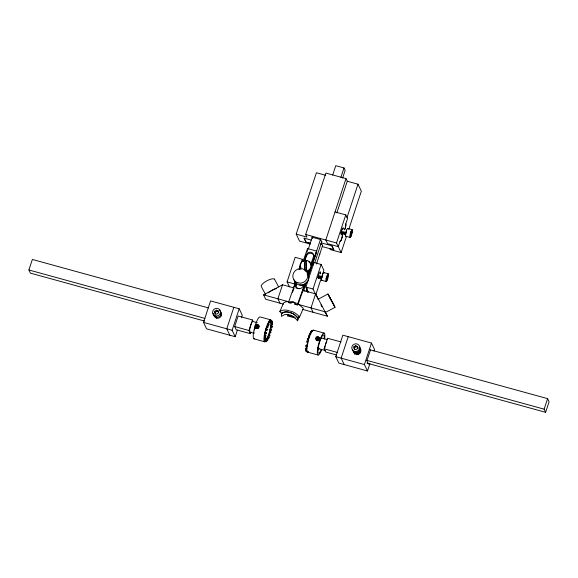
<?xml version="1.0" encoding="UTF-8"?>
<svg xmlns="http://www.w3.org/2000/svg" width="578" height="578" viewBox="0 0 578 578"><rect width="100%" height="100%" fill="white"/><g stroke="black" fill="none" stroke-linecap="round" stroke-linejoin="round"><path stroke-width="0.87" d="M318.803 339.857L318.911 339.387M282.281 312.264L281.522 313.883L281.472 316.368L284.744 314.54A9.248 5.744 25.1 0 1 294.419 317.206L297.569 320.797L299.469 316.137M297.569 320.797L297.627 318.312L298.378 316.701M304.548 270.193L305.061 260.375L304.331 260.461A5.664 5.39 -25.6 0 0 300.509 268.402M304.844 269.825L305.061 260.375M305.957 271.089L306.513 260.389L307.229 260.49A5.664 5.39 -25.6 0 1 306.687 271.01L305.957 271.089L306.203 271.617M306.297 269.832L306.622 263.59M306.311 345.261C306.246 343.664 305.198 347.71 306.065 346.171M307.099 341.309L306.99 340.868L306.766 342.407M308.652 336.158L308.601 335.688L308.327 337.256M307.229 351.648L307.279 352.118L307.568 351.677M310.307 334.886L310.863 333.333L310.913 333.809M311.614 330.797L311.506 330.356L311.015 332.025M264.673 337.335L264.63 336.844L264.341 338.426M265.967 340.081L265.923 339.597L265.627 340.016M267.325 329.301C267.036 327.748 266.335 332.343 267.231 329.763M266.877 338.939L266.776 338.47L266.27 340.139M269.052 324.496C268.878 322.871 267.982 327.264 268.886 325.197M270.323 320.523L270.222 320.06L269.724 321.722M270.439 321.606L269.868 323.124L270.468 321.635M272.541 321.816C272.274 320.241 271.544 324.858 272.448 322.278M272.382 326.267C272.245 324.583 271.299 329.048 272.216 326.96M307.785 338.585L307.691 339.048M310.711 332.039L310.704 331.346L310.22 333.174M265.345 332.552C265.591 330.341 264.16 334.705 265.143 333.239M264.695 339.561L264.63 338.874L264.327 340.572M269.29 321.751C269.5 319.576 268.12 323.904 269.088 322.437M271.429 321.065C271.205 318.644 270.316 325.125 271.393 321.736M322.278 276.212L322.098 277.519M346.106 232.782L346.475 231.518M319.345 277.252L319.966 275.778M320.349 277.527L320.963 276.053M321.346 277.801L321.968 276.327M342.306 232.855L342.92 231.417M341.338 232.443L341.923 231.142M344.336 233.266L344.914 231.966M264.811 335.471L264.811 334.539L264.579 336.1M267.896 339.705C268.373 337.075 266.704 341.533 267.744 340.16M269.037 337.718C269.435 334.973 267.852 340.023 268.965 337.957M327.394 278.517L327.712 275.612L327.032 276.768L326.714 279.673L327.394 278.517L325.985 278.126M351.836 232.399L350.665 235.593L350.983 232.688L351.655 231.525L351.836 232.399L350.427 232.009M318.796 339.149L318.81 338.78M318.926 339.019L318.283 339.828L317.163 339.597M319.027 339.626L318.709 338.311L318.868 338.903M319.15 339.496L318.247 340.377M359.516 350.29L357.948 352.284L355.925 352.334M359.661 350.586L358.085 352.573L355.463 352.305M318.832 276.624L318.767 277.7M319.829 276.898L319.583 278.256L319.894 277.599M320.833 277.173L320.58 278.531L320.891 277.874M321.83 277.447L321.65 278.748M341.786 232.269L341.533 233.62L341.851 232.963M342.783 232.544L342.53 233.895L342.848 233.237M343.78 232.818L343.527 234.169L343.989 233.006M344.777 233.093L344.531 234.444L344.842 233.787M345.774 233.368L345.528 234.719L345.984 233.555M311.383 332.552L311.824 331.656M311.925 331.006L312.431 330.392M306.275 350.644L306.159 351.807L306.535 351.149M312.243 331.534L312.395 331.078M307.026 350.08L307.041 351.135M267.838 324.655L267.354 325.486L267.954 323.998M270.229 320.985L269.998 321.621M264.76 340.666L264.637 341.851L265.006 341.208M271.017 321.664L270.901 322.17L271.19 321.744M266.776 339.402L266.465 340.175M204.735 321.108L30.41 273.127L28.9 269.977L32.368 259.45L208.427 307.908M237.385 330.103L235.21 336.714L206.584 328.839L203.499 322.401L210.573 300.907L239.198 308.789L242.283 315.227L241.467 317.705M233.83 307.308L226.757 328.803L229.842 335.24M235.21 336.714L232.125 330.276L239.198 308.789M251.011 332.169L250.512 333.672L236.207 329.735L234.675 326.548L238.143 316.022L252.456 319.959L253.222 321.57A5.686 1.178 -74.6 0 0 250.31 326.671A5.686 1.178 -74.6 0 0 250.368 332.177M250.512 333.672L248.988 330.486L252.456 319.959M311.181 240.094L304.006 238.114L305.928 242.139L309.866 243.222L310.27 244.061L299.534 241.105L296.203 234.141L316.412 172.735L325.493 175.235M293.703 287.851L282.526 284.773L277.902 298.812L279.998 303.175M289.506 286.941L287.078 281.883L295.163 257.318L302.323 259.291L303.009 260.736M296.203 234.141L306.932 237.096L305.675 234.466L325.884 173.06L346.005 178.602L347.27 181.232L336.858 212.856M294.925 285.301L294.238 283.849L295.069 281.313M298.978 269.456L302.323 259.291M293.992 286.912L295.633 281.912M299.751 269.42L300.567 266.92M295.589 285.958L296.413 283.458M305.018 259.096L306.427 254.811M308.406 248.815L312.351 236.814M332.661 175.112L335.767 165.684L343.997 167.945L345.153 170.366L342.617 178.075M287.815 315.964A3.793 0.86 18.2 0 1 290.893 315.891A3.793 0.86 18.2 0 1 294.975 317.929L287.815 315.964L288.364 314.288M304.685 284.405L303.038 289.405L303.862 289.629L304.555 291.081M307.706 275.244L308.522 272.744M310.993 265.244L311.542 263.582L312.366 263.806L313.059 265.259M303.862 289.629L306.333 282.136M308.247 276.306L312.366 263.806M312.402 263.929L320.58 239.075M340.89 177.374L343.997 167.945M308.298 292.136L305.863 287.049L313.948 262.491L321.101 264.457L323.875 270.244L322.481 274.478M314.692 262.925L321.744 241.496M306.152 291.594L307.25 288.263M316.491 264.016L322.683 245.224M346.005 178.602L325.797 240.007L327.56 243.685L338.296 246.64L340.095 241.156A3.555 0.737 -74.6 0 0 341.649 238.851A3.793 0.788 -74.6 0 0 342.335 234.357M321.361 277.866L315.79 294.802L313.016 289.022L321.101 264.457M321.411 242.905L331.996 245.816L333.925 249.841L329.987 248.757L330.392 249.602L341.128 252.55L336.533 242.962L345.767 214.886L335.038 211.938M347.031 217.516L357.999 184.187L347.27 181.232M342.826 232.869L342.263 234.581A3.555 0.737 -74.6 0 1 341.649 238.851A3.793 0.788 -74.6 0 1 340.023 241.373M341.128 252.55L346.46 236.351M348.707 229.524L361.337 191.152L357.999 184.187M318.969 348.498L318.471 350.001L317.712 348.426L324.872 350.391M336.569 354.986L325.624 351.973L324.099 348.787L327.567 338.26L341.034 341.966M369.934 363.548L367.485 370.989L338.867 363.114L335.782 356.669L342.855 335.182L371.473 343.057L374.558 349.495L374.017 351.149M348.223 336.656L341.15 358.15L344.235 364.588M367.485 370.989L364.4 364.552L371.473 343.057M370.498 349.9L366.893 360.86L368.468 364.147M366.972 363.143L545.632 412.316L544.122 409.166L547.59 398.639L369.797 349.704M545.632 412.316L549.1 401.789L547.59 398.639M345.29 233.722L345.911 232.24M343.318 233.115L343.917 231.691M317.9 277.05L317.582 277.707M340.717 233.071L340.847 232.688M288.379 302.728L295.539 282.274M300.358 268.799L300.957 267.108M303.06 261.213L307.575 248.576L316.52 251.04L316.766 251.972L312.272 264.551M292.547 292.266L294.043 288.075M306.918 252.03L307.821 249.508L307.575 248.576M295.95 286.955A3.793 3.49 -14.5 0 1 296.073 285.142L295.835 284.203L296.435 282.519M304.259 260.62L306.369 254.717A3.793 3.49 -14.5 0 1 311.145 252.333A3.793 3.49 -14.5 0 1 313.522 256.69L310.812 264.269M296.073 285.142L296.673 283.451M304.801 260.707L306.607 255.657L306.369 254.717M303.587 284.492L302.988 286.175A3.793 3.49 -14.5 0 1 298.205 288.559A3.793 3.49 -14.5 0 1 295.835 284.203M307.2 274.384L308.406 271.01M311.658 263.517L312.561 260.996M288.935 301.456L285.387 301.933L283.61 302.923L279.831 311.571L281.674 313.558A9.248 5.166 23.6 0 1 287.952 312.019L291.348 312.958A9.248 5.166 23.6 0 1 297.771 317.987L299.549 316.997L303.327 308.349L299.101 304.57L297.88 303.912L297.258 304.953L304.787 283.892M307.792 275.468L309.902 269.572M311.405 265.36L316.52 251.04M298.197 303.949L305.379 283.834M308.674 274.608L310.176 270.417M267.072 326.519L267.708 324.995M265.605 340.558L265.808 339.156L265.519 340.738M318.42 276.761L318.969 275.504M289.665 302.865L290.452 301.47M295.914 304.584L296.341 303.096M309.555 334.409L309.259 334.85L309.815 333.159M307.547 339.503L307.25 339.943L307.807 338.397M307.171 345.355L306.889 346.923L307.185 346.482M305.863 348.816L305.574 349.257L306.123 347.71M306.08 350.499L305.791 350.94L306.217 349.141M308.37 351.626L308.016 351.785M270.771 321.671L270.417 321.801M322.531 275.598L322.762 275.164M266.675 327.509L267.022 326.216M271.234 324.605L271.516 323.023M316.665 338.527L317.633 337.993M318.688 339.618L317.857 340.146M307.807 342.862L308.226 341.28M268.503 335.977L268.929 334.395M318.832 339.734L318.247 340.095M354.213 348.166L354.596 347.797M318.55 339.633L317.597 339.618M318.608 339.748L317.279 339.835M256.314 325.746L257.521 325.689M218.282 311.015L218.412 313.038L216.663 314.222L214.792 313.384L214.662 311.369L216.41 310.184L218.282 311.015L218.78 312.055L216.909 311.217L216.41 310.184M215.291 314.425L215.161 312.402L216.909 311.217M255.982 325.428L256.69 324.952L257.448 325.284L257.499 326.108L256.798 326.584L256.04 326.245L255.982 325.428L256.235 326.664L256.993 327.004L257.701 326.527M256.184 325.848L256.892 325.371L257.651 325.71M316.701 337.733L316.954 338.968L316.701 337.733L317.401 337.249L318.16 337.588L318.413 338.824L318.362 338.007L317.401 337.249M316.896 338.152L317.604 337.668M318.218 338.405L317.51 338.881L316.751 338.549M357.5 346.468L357.63 348.483L355.882 349.668L354.011 348.83L353.881 346.814L355.629 345.63L357.5 346.468L358.078 348.845M354.466 349.199L354.379 347.855L356.127 346.67L357.999 347.501M318.471 339.568L317.409 339.727M357.804 351.988L358.396 351.648M318.377 339.618L317.741 339.698M318.608 340.095L317.582 340.081M283.437 304.122L265.67 299.231L263.582 294.867L282.526 284.773M317.907 299.353L327.95 294L330.363 298.4M324.995 312.684L335.03 307.33L333.029 303.414M318.305 340.493L319.208 339.611L318.789 338.405M318.189 339.972L318.745 339.308M289.939 302.641L293.393 302.041L295.423 302.764M305.314 260.902L306.759 260.916L306.513 260.389M318.131 340.211L318.89 339.857L318.745 338.621M291.363 301.651L293.393 302.041L295.835 304.259M317.358 339.604L318.175 339.589L317.69 339.575M347.79 228.469L352.219 229.69M345.673 236.207L350.102 237.428M305.675 234.466L336.533 242.962M310.379 243.302L306.073 242.117L304.209 238.23M322.43 246.618L333.622 249.703L331.758 245.809M302.489 261.09L303.313 261.314M323.846 272.549L328.275 273.77M321.729 280.294L326.151 281.515M287.078 281.883L294.238 283.849M305.863 287.049L313.016 289.022M306.058 290.3L307.626 290.734L307.034 291.045L307.706 292.446M295.864 287.851L299.158 288.754M302.973 290.402L315.602 293.877L327.401 316.217L302.771 309.44M263.582 294.867L288.935 301.846M298.27 304.411L325.313 311.853M288.314 302.496L291.225 303.291M294.354 304.158L297.258 304.953M313.312 330.117L324.048 333.072M270.677 319.844L259.941 316.889A11.379 2.355 -74.6 0 0 254.269 328.99A11.379 2.355 -74.6 0 0 254.746 338.571M327.538 339.647L321.173 337.884A5.686 1.178 -74.6 0 1 321.317 338.484M254.017 321.787L257.196 322.661M316.282 339.994L318.456 340.594M257.933 328.463L255.758 327.863L257.535 328.557M366.329 360.231L544.122 409.166M324.099 348.787L337.566 352.493M234.675 326.548L248.988 330.486M28.9 269.977L204.959 318.427M249.754 332.083L253.735 333.188M335.782 356.669L364.4 364.552M203.499 322.401L232.125 330.276M307.402 352.089L318.138 355.044M254.031 338.86L264.767 341.815A11.379 2.355 -74.6 0 1 267.159 325.06L268.141 322.835A11.379 2.355 -74.6 0 1 271.183 320.299M356.908 354.386L355.434 353.042M317.64 340.204L317.076 339.647M308.898 338.462L308.37 340.254M307.214 347.775L306.687 349.567M258.034 326.317L258.424 326.816M258.778 325.631L259.24 326.108M355.102 352.147C356.59 354.083 360.173 352.732 359.791 350.246M355.239 352.436C356.727 354.379 360.318 353.028 359.935 350.543M355.376 352.732C356.872 354.668 360.455 353.317 360.072 350.839M355.521 353.021C357.421 355.506 361.763 352.602 359.754 349.943M317.221 339.719L317.51 340.312M317.568 340.428L317.098 339.777M216.165 317.286L216.663 317.741M256.083 328.152L255.621 327.675A1.893 1.842 -48.1 0 1 255.678 325.804M359.697 350.008L360.036 350.528M359.834 350.304C362.319 353.584 355.831 356.142 355.015 352.161M318.998 338.903L319.208 339.358M258.055 326.129L258.366 326.693M220.478 314.562L220.955 315.378M256.538 327.704L256.047 326.765L256.329 327.358M215.659 316.419L216.02 316.99M216.584 318.16L215.731 316.361M335.03 307.33L333.679 304.946M329.771 297.316L328.824 295.654L331.252 300.387M333.21 304.014L334.156 305.675L333.549 304.411M330.103 297.865L331.028 299.642M331.953 301.694L332.877 303.464M325.291 312.308L327.401 316.217M274.449 279.116L278.733 287.056M265.656 294.628L261.379 286.681A7.586 2.326 -28.3 0 1 267.029 280.735A7.586 2.326 -28.3 0 1 274.68 279.68M331.006 299.534L332.841 302.98M331.042 300.054L331.974 301.795M320.963 304.888L321.895 306.629M331.729 300.943L333.651 304.527M329.33 296.803L330.139 298.349M328.672 295.517L327.95 294M345.767 214.886L347.53 218.571L345.731 224.054A3.555 0.737 -74.6 0 1 344.82 229.141M321.838 242.11L320.617 239.559L311.939 237.175L312.546 238.447M355.629 345.63L356.127 346.67M353.881 346.814L354.379 347.855M317.698 298.234L315.602 293.877L311 307.915L313.088 312.279M256.69 324.952L256.892 325.371M256.798 326.584L256.993 327.004M256.04 326.245L256.235 326.664M214.662 311.369L215.161 312.402M255.946 327.972L255.772 327.516A1.893 1.842 -48.1 0 1 255.729 327.032M256.365 327.329L256.502 327.712M216.013 316.946L216.215 317.589M309.786 336.129L309.187 337.79M319.403 337.978L319.865 339.329A1.893 1.734 -13.1 0 1 319.8 340.232M346.265 229.899L346.345 230.369M344.271 229.35L344.344 229.82M342.277 228.801L342.349 229.271M322.322 273.986L322.394 274.449M320.32 273.437L320.4 273.9M256.235 326.816L256.307 327.213M297.88 303.912L297.894 304.787M269.933 331.476L269.377 333.007L269.666 332.581A11.379 2.355 -74.6 0 1 269.232 333.983M268.04 336.757L267.477 338.289L267.925 337.415A11.379 2.355 -74.6 0 1 267.296 338.824M219.387 310.227A4.01 3.822 -25.6 0 1 218.903 316.903A4.01 3.822 -25.6 0 1 213.188 313.384M270.186 321.679A9.479 1.965 -74.6 0 1 269.991 329.901A9.479 1.965 -74.6 0 1 265.851 339.741M264.832 339.604A9.479 1.965 -74.6 0 1 264.608 338.621M264.594 337.111A9.479 1.965 -74.6 0 1 266.465 328.203M268.076 324.164A9.479 1.965 -74.6 0 1 268.871 322.77M271.241 325.616A11.379 2.355 -74.6 0 1 270.078 331.151M255.91 328.066A1.893 1.842 -48.1 0 0 257.694 328.557L258.149 328.369A1.893 1.842 -48.1 0 0 258.915 325.819L258.633 325.428A1.893 1.842 -48.1 0 0 257.326 324.872M253.901 333.557A9.479 1.965 -74.6 0 1 254.06 332.22M254.457 329.987A9.479 1.965 -74.6 0 1 255.729 325.248M257.521 324.8A1.626 1.546 -25.6 0 1 258.467 326.873A1.626 1.546 -25.6 0 1 256.213 327.69A1.626 1.546 -25.6 0 1 255.664 325.472M255.938 325.154A1.626 1.546 -25.6 0 1 256.292 324.915M220.558 312.062A3.793 3.613 -25.6 0 1 219.907 317.524A3.793 3.613 -25.6 0 1 214.424 316.39M214.098 315.509A3.793 3.613 -25.6 0 1 214.019 314.569M359.379 346.309A4.01 3.822 -25.6 0 1 358.122 352.349A4.01 3.822 -25.6 0 1 352.472 349.827M307.539 344.734A9.479 1.965 -74.6 0 1 307.821 343.216M321.289 349.524A9.479 1.965 -74.6 0 1 317.943 350.716A9.479 1.965 -74.6 0 1 321.628 337.039A9.479 1.965 -74.6 0 1 324.114 339.033M308.117 351.8A11.379 2.355 -74.6 0 1 307.315 343.635L308.002 340.782A11.379 2.355 -74.6 0 1 313.825 330.58M319.583 340.644A1.893 1.734 -13.1 0 1 319.258 340.998M316.592 337.725A1.893 1.734 -13.1 0 0 316.144 339.821L316.419 340.189A1.893 1.734 -13.1 0 0 318.211 340.68L318.68 340.514A1.893 1.734 -13.1 0 0 319.533 338.152L319.258 337.783A1.893 1.734 -13.1 0 0 318.89 337.501M321.657 349.827A11.379 2.355 -74.6 0 1 317.315 352.262A11.379 2.355 -74.6 0 1 321.838 335.435A11.379 2.355 -74.6 0 1 324.612 338.845M318.232 337.097A1.626 1.546 -25.6 0 1 319.179 339.178A1.626 1.546 -25.6 0 1 316.925 339.987A1.626 1.546 -25.6 0 1 316.376 337.769M359.993 348.303A3.793 3.613 -25.6 0 1 358.916 354.025A3.793 3.613 -25.6 0 1 353.534 351.749M354.617 354.213A3.793 3.613 -25.6 0 1 354.206 352.385M360.007 349.293A3.793 3.613 -25.6 0 1 360.751 349.878M325.125 350.622A5.686 1.178 -74.6 0 1 324.735 349.806M324.843 347.739A5.686 1.178 -74.6 0 1 325.082 346.395M325.428 344.972A5.686 1.178 -74.6 0 1 326.816 341.136M318.76 347.999A5.686 1.178 -74.6 0 1 317.582 347.84M319.504 277.007A3.555 0.737 -74.6 0 1 318.146 277.765A3.555 0.737 -74.6 0 1 319.562 272.513A3.555 0.737 -74.6 0 1 320.429 273.575M281.522 313.883A9.248 5.744 25.1 0 1 287.952 312.019L291.348 312.958A9.248 5.744 25.1 0 1 297.627 318.312M321.975 280.214A4.01 0.831 -74.6 0 1 322.119 275.728A4.01 0.831 -74.6 0 1 324.106 273.163M268.264 292.858A7.586 2.326 -28.3 0 1 276.436 288.559M302.634 290.85A3.49 0.795 18.2 0 1 303.074 291.168M279.831 311.571A12.066 6.741 23.6 0 1 286.674 310.126L292.562 311.744A12.066 6.741 23.6 0 1 299.549 316.997M306.607 255.657A3.793 3.49 -14.5 0 1 313.955 256.719M307.171 281.869A6.64 6.315 -25.6 0 1 304.642 284.181M303.024 284.795A6.64 6.315 -25.6 0 1 299.628 284.759M307.337 273.365A7.586 7.218 -25.6 0 1 304.476 284.492A7.586 7.218 -25.6 0 1 293.992 279.788M308.934 261.841A5.664 5.39 -25.6 0 1 307.062 271.797M300.885 269.189A5.664 5.39 -25.6 0 1 300.394 267.867M320.458 243.815A3.793 0.86 18.2 0 1 322.452 245.614M319.793 253.995A3.793 0.86 18.2 0 1 319.569 254.385M345.919 236.127A4.01 0.831 -74.6 0 1 345.926 232.146A4.01 0.831 -74.6 0 1 347.963 228.65M345.803 223.831A3.793 0.788 -74.6 0 1 344.835 229.264M342.422 233.013A3.555 0.737 -74.6 0 1 341.063 233.967A3.555 0.737 -74.6 0 1 342.277 228.924A3.555 0.737 -74.6 0 1 343.419 228.852M265.627 329.85C266.111 331.194 266.429 326.527 265.627 329.85M265.201 338.484C265.678 339.813 266.003 335.218 265.201 338.484M265.439 336.158C265.916 337.501 266.241 332.841 265.439 336.158M265.916 333.477C266.393 334.806 266.718 330.211 265.916 333.477M265.707 341.663C266.176 343 266.523 338.361 265.707 341.663M267.535 327.567C268.011 328.896 268.329 324.301 267.535 327.567M266.494 341.237C266.971 342.573 267.282 337.986 266.494 341.237M269.442 335.897C269.919 337.234 270.244 332.574 269.442 335.897M270.092 329.72C270.569 331.064 270.894 326.404 270.092 329.72M270.685 326.808C271.161 328.138 271.487 323.543 270.685 326.808M271.552 321.91C272.028 323.246 272.339 318.659 271.552 321.91M270.446 332.82C270.923 334.163 271.241 329.503 270.446 332.82M271.205 330.024C271.689 331.367 272.007 326.707 271.205 330.024M272.086 324.663C272.57 326.006 272.888 321.346 272.086 324.663M215.24 315.891A4.01 3.822 -25.6 0 0 220.442 311.318A4.01 3.822 -25.6 0 0 213.925 309.389A4.01 3.822 -25.6 0 0 215.24 315.891M256.22 327.264A1.626 1.546 -25.6 0 0 258.323 325.407A1.626 1.546 -25.6 0 0 255.686 324.626A1.626 1.546 -25.6 0 0 256.22 327.264M354.459 351.337A4.01 3.822 -25.6 0 0 359.661 346.771A4.01 3.822 -25.6 0 0 353.144 344.835A4.01 3.822 -25.6 0 0 354.459 351.337M316.932 339.561A1.626 1.546 -25.6 0 0 319.034 337.711A1.626 1.546 -25.6 0 0 316.397 336.931A1.626 1.546 -25.6 0 0 316.932 339.561M327.04 280.511A4.01 0.831 -74.6 0 0 328.449 273.95A4.01 0.831 -74.6 0 0 326.158 278.459A4.01 0.831 -74.6 0 0 327.04 280.511M298.024 282.902A7.586 7.218 -25.6 0 0 307.691 274.08A7.586 7.218 -25.6 0 0 295.293 270.67A7.586 7.218 -25.6 0 0 298.024 282.902M350.983 236.431A4.01 0.831 -74.6 0 0 352.392 229.871A4.01 0.831 -74.6 0 0 350.102 234.379A4.01 0.831 -74.6 0 0 350.983 236.431"/></g></svg>
